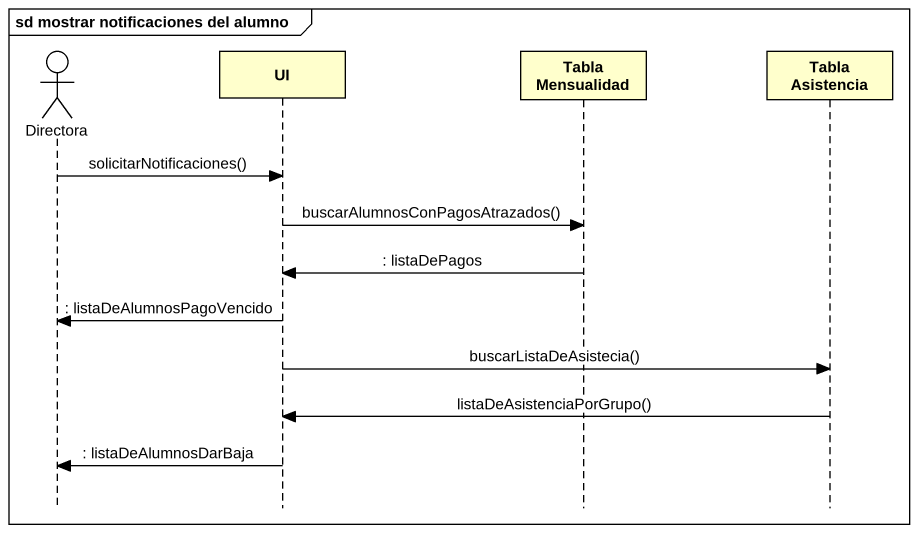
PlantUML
@startuml
mainframe sd mostrar notificaciones del alumno
hide footbox
actor Directora
participant UI
participant "Tabla Mensualidad" as Tabla_Mensualidad
participant "Tabla Asistencia" as Tabla_Asistencia

Directora -> UI : solicitarNotificaciones()
UI -> Tabla_Mensualidad : buscarAlumnosConPagosAtrazados()
Tabla_Mensualidad -> UI : : listaDePagos
UI -> Directora : : listaDeAlumnosPagoVencido
UI -> Tabla_Asistencia : buscarListaDeAsistecia()
Tabla_Asistencia -> UI : listaDeAsistenciaPorGrupo()
UI -> Directora : : listaDeAlumnosDarBaja
@enduml
